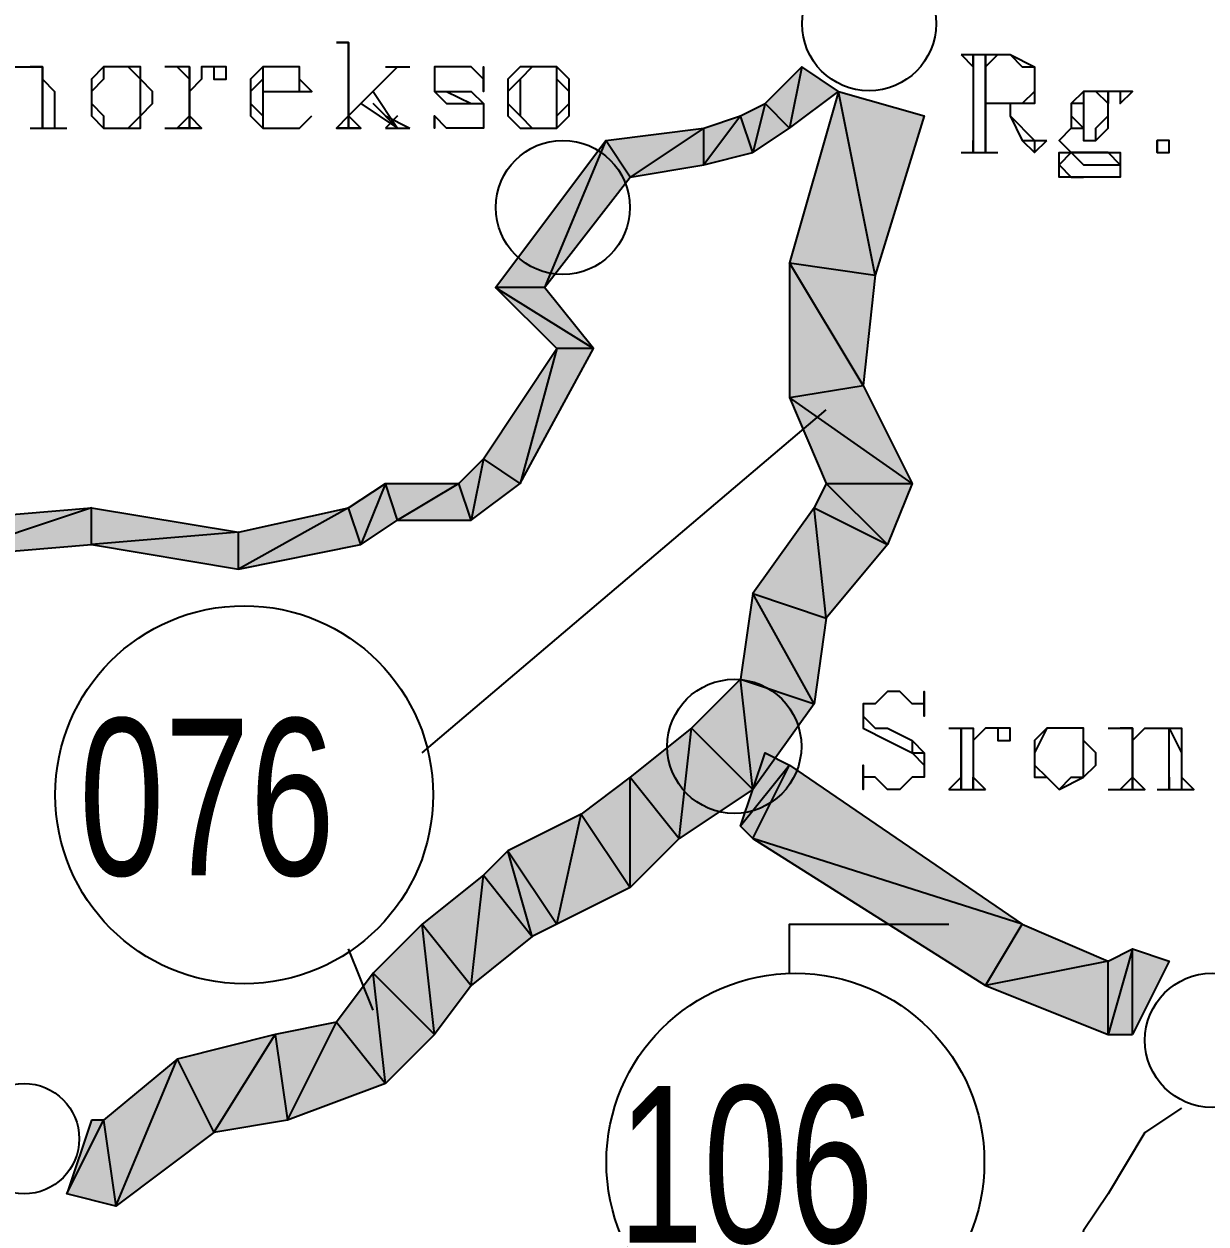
# Model space of a CAD drawing. Header units: millimetres. Extents: x 658 to 813, y 806 to 883.
# Drawn here: x 789.0178 to 789.3111, y 862.5044 to 862.8022 of the extents above; entities that cross this region are included whole.
import ezdxf

# ---------------------------------------------------------------- set-up
doc = ezdxf.new("R2010")
doc.units = ezdxf.units.MM
doc.header["$LTSCALE"] = 0.1
doc.linetypes.add('atContinuous2', pattern=[0])
for name, color, linetype in [('KLEKTOR1', 7, 'Continuous'), ('KLEKTOR2', 7, 'Continuous'), ('LINK NAS BARU', 7, 'Continuous'), ('SYMBOL', 7, 'Continuous'), ('TEXT', 8, 'Continuous'), ('zat_Mask_solid', 7, 'Continuous')]:
    doc.layers.add(name, color=color, linetype=linetype)
doc.styles.add('Style2', font='arial.ttf', dxfattribs={"height": 0.2})

msp = doc.modelspace()

# ---------------------------------------------------------------- hatches: boundary and pattern name
at = {"layer": 'KLEKTOR1'}
h = msp.add_hatch(color=7, dxfattribs=at)
h.paths.add_polyline_path([(789.2169, 862.68818), (789.23818, 862.68818), (789.20778, 862.70946)], flags=16)
h.paths.add_polyline_path([(789.23818, 862.68818), (789.20778, 862.70946), (789.22602, 862.7125)])
h = msp.add_hatch(color=7, dxfattribs=at)
h.paths.add_polyline_path([(789.2929, 862.55138), (789.2929, 862.57266), (789.28682, 862.55138)], flags=17)
h.paths.add_polyline_path([(789.2929, 862.57266), (789.28682, 862.55138), (789.28682, 862.56962)], flags=17)
msp.add_hatch(color=7, dxfattribs=at).paths.add_polyline_path([(789.2929, 862.55138), (789.2929, 862.57266), (789.30202, 862.56962)])
h = msp.add_hatch(color=7, dxfattribs=at)
h.paths.add_polyline_path([(789.0345, 862.5301), (789.02842, 862.51186), (789.03754, 862.5301)], flags=16)
h.paths.add_polyline_path([(789.02842, 862.51186), (789.03754, 862.5301), (789.04058, 862.50882)])
at = {"layer": 'KLEKTOR2'}
for points in [[(789.21082, 862.79154), (789.20778, 862.77634), (789.2017, 862.78242)], [(789.21994, 862.78546), (789.21082, 862.79154), (789.20778, 862.77634)], [(789.2017, 862.78242), (789.19866, 862.77026), (789.19562, 862.77938)], [(789.20778, 862.77634), (789.2017, 862.78242), (789.19866, 862.77026)]]:
    msp.add_hatch(color=7, dxfattribs=at).paths.add_polyline_path(points)
h = msp.add_hatch(color=7, dxfattribs=at)
h.paths.add_polyline_path([(789.19866, 862.77026), (789.19562, 862.77938), (789.1865, 862.76722)])
h.paths.add_polyline_path([(789.19562, 862.77938), (789.1865, 862.76722), (789.1865, 862.77634)], flags=17)
h = msp.add_hatch(color=7, dxfattribs=at)
h.paths.add_polyline_path([(789.1865, 862.76722), (789.1865, 862.77634), (789.16826, 862.76418)], flags=17)
h.paths.add_polyline_path([(789.1865, 862.77634), (789.16826, 862.76418), (789.16218, 862.7733)])
h = msp.add_hatch(color=7, dxfattribs=at)
h.paths.add_polyline_path([(789.14698, 862.73682), (789.13482, 862.73682), (789.15914, 862.72162)], flags=17)
h.paths.add_polyline_path([(789.13482, 862.73682), (789.15914, 862.72162), (789.15002, 862.72162)], flags=17)
h = msp.add_hatch(color=7, dxfattribs=at)
h.paths.add_polyline_path([(789.0345, 862.67298), (789.0345, 862.6821), (788.99801, 862.66994)], flags=17)
h.paths.add_polyline_path([(789.0345, 862.6821), (788.99801, 862.66994), (788.99801, 862.67906)], flags=17)
h = msp.add_hatch(color=7, dxfattribs=at)
h.paths.add_polyline_path([(789.10138, 862.67298), (789.09834, 862.6821), (789.07098, 862.6669)])
h.paths.add_polyline_path([(789.09834, 862.6821), (789.07098, 862.6669), (789.07098, 862.67602)], flags=17)
at = {"layer": 'zat_Mask_solid'}
for points in [[(789.20778, 862.7429), (789.22906, 862.73986), (789.21994, 862.78546)], [(789.22906, 862.73986), (789.21994, 862.78546), (789.24122, 862.77938)], [(789.16218, 862.7733), (789.14698, 862.73682), (789.13482, 862.73682)], [(789.16826, 862.76418), (789.16218, 862.7733), (789.14698, 862.73682)], [(789.20778, 862.70946), (789.22602, 862.7125), (789.20778, 862.7429)], [(789.22602, 862.7125), (789.20778, 862.7429), (789.22906, 862.73986)], [(789.15002, 862.72162), (789.1409, 862.68818), (789.13178, 862.69426)], [(789.15914, 862.72162), (789.15002, 862.72162), (789.1409, 862.68818)], [(789.13178, 862.69426), (789.12874, 862.67906), (789.1257, 862.68818)], [(789.1409, 862.68818), (789.13178, 862.69426), (789.12874, 862.67906)], [(789.10746, 862.68818), (789.10138, 862.67298), (789.09834, 862.6821)], [(789.1105, 862.67906), (789.10746, 862.68818), (789.10138, 862.67298)], [(789.1257, 862.68818), (789.1105, 862.67906), (789.10746, 862.68818)], [(789.12874, 862.67906), (789.1257, 862.68818), (789.1105, 862.67906)], [(789.21386, 862.6821), (789.2321, 862.67298), (789.2169, 862.68818)], [(789.2321, 862.67298), (789.2169, 862.68818), (789.23818, 862.68818)], [(789.07098, 862.67602), (789.0345, 862.67298), (789.0345, 862.6821)], [(789.19866, 862.66082), (789.2169, 862.65474), (789.21386, 862.6821)], [(789.2169, 862.65474), (789.21386, 862.6821), (789.2321, 862.67298)], [(789.07098, 862.6669), (789.07098, 862.67602), (789.0345, 862.67298)], [(789.19562, 862.63954), (789.21386, 862.63346), (789.19866, 862.66082)], [(789.21386, 862.63346), (789.19866, 862.66082), (789.2169, 862.65474)], [(789.18346, 862.62738), (789.19866, 862.61218), (789.19562, 862.63954)], [(789.19866, 862.61218), (789.19562, 862.63954), (789.21386, 862.63346)], [(789.16826, 862.61522), (789.18042, 862.60002), (789.18346, 862.62738)], [(789.18042, 862.60002), (789.18346, 862.62738), (789.19866, 862.61218)], [(789.20778, 862.61826), (789.19562, 862.60306), (789.2017, 862.6213)], [(789.19866, 862.60002), (789.20778, 862.61826), (789.19562, 862.60306)], [(789.26554, 862.57874), (789.19866, 862.60002), (789.20778, 862.61826)], [(789.1561, 862.6061), (789.16826, 862.58786), (789.16826, 862.61522)], [(789.16826, 862.58786), (789.16826, 862.61522), (789.18042, 862.60002)], [(789.13786, 862.59698), (789.15002, 862.57874), (789.1561, 862.6061)], [(789.15002, 862.57874), (789.1561, 862.6061), (789.16826, 862.58786)], [(789.25642, 862.56354), (789.26554, 862.57874), (789.19866, 862.60002)], [(789.13178, 862.5909), (789.14394, 862.5757), (789.13786, 862.59698)], [(789.14394, 862.5757), (789.13786, 862.59698), (789.15002, 862.57874)], [(789.11658, 862.57874), (789.12874, 862.56354), (789.13178, 862.5909)], [(789.12874, 862.56354), (789.13178, 862.5909), (789.14394, 862.5757)], [(789.10442, 862.56658), (789.11962, 862.55138), (789.11658, 862.57874)], [(789.11962, 862.55138), (789.11658, 862.57874), (789.12874, 862.56354)], [(789.28682, 862.56962), (789.25642, 862.56354), (789.26554, 862.57874)], [(789.28682, 862.55138), (789.28682, 862.56962), (789.25642, 862.56354)], [(789.0953, 862.55442), (789.10746, 862.53922), (789.10442, 862.56658)], [(789.10746, 862.53922), (789.10442, 862.56658), (789.11962, 862.55138)], [(789.0801, 862.55138), (789.08314, 862.5301), (789.0953, 862.55442)], [(789.08314, 862.5301), (789.0953, 862.55442), (789.10746, 862.53922)], [(789.05578, 862.5453), (789.0649, 862.52706), (789.0801, 862.55138)], [(789.0649, 862.52706), (789.0801, 862.55138), (789.08314, 862.5301)], [(789.03754, 862.5301), (789.04058, 862.50882), (789.05578, 862.5453)], [(789.04058, 862.50882), (789.05578, 862.5453), (789.0649, 862.52706)]]:
    msp.add_hatch(color=7, dxfattribs=at).paths.add_polyline_path(points)

# ---------------------------------------------------------------- linework, layer by layer
at = {"color": 7}
msp.add_lwpolyline([(789.30506, 862.53314), (789.29594, 862.52706), (789.28682, 862.51186), (789.28074, 862.50274), (789.27466, 862.48146), (789.26858, 862.47538), (789.2625, 862.4541), (789.2625, 862.45106), (789.2625, 862.43282), (789.25642, 862.41762), (789.24426, 862.39634), (789.23818, 862.38722), (789.22602, 862.38418), (789.19562, 862.3781), (789.18346, 862.37506), (789.17434, 862.37202), (789.16826, 862.36594), (789.1561, 862.3477), (789.14698, 862.3325), (789.13482, 862.31425), (789.1257, 862.30513), (789.1257, 862.29297)], dxfattribs=at)
at = {"layer": 'KLEKTOR1', "color": 7}
for points in [[(789.20778, 862.7429), (789.22906, 862.73986), (789.21994, 862.78546), (789.20778, 862.7429)], [(789.22906, 862.73986), (789.21994, 862.78546), (789.24122, 862.77938), (789.22906, 862.73986)], [(789.20778, 862.70946), (789.22602, 862.7125), (789.20778, 862.7429), (789.20778, 862.70946)], [(789.22602, 862.7125), (789.20778, 862.7429), (789.22906, 862.73986), (789.22602, 862.7125)], [(789.23818, 862.68818), (789.20778, 862.70946), (789.22602, 862.7125), (789.23818, 862.68818)], [(789.2169, 862.68818), (789.23818, 862.68818), (789.20778, 862.70946), (789.2169, 862.68818)], [(789.21386, 862.6821), (789.2321, 862.67298), (789.2169, 862.68818), (789.21386, 862.6821)], [(789.2321, 862.67298), (789.2169, 862.68818), (789.23818, 862.68818), (789.2321, 862.67298)], [(789.19866, 862.66082), (789.2169, 862.65474), (789.21386, 862.6821), (789.19866, 862.66082)], [(789.2169, 862.65474), (789.21386, 862.6821), (789.2321, 862.67298), (789.2169, 862.65474)], [(789.19562, 862.63954), (789.21386, 862.63346), (789.19866, 862.66082), (789.19562, 862.63954)], [(789.21386, 862.63346), (789.19866, 862.66082), (789.2169, 862.65474), (789.21386, 862.63346)], [(789.18346, 862.62738), (789.19866, 862.61218), (789.19562, 862.63954), (789.18346, 862.62738)], [(789.19866, 862.61218), (789.19562, 862.63954), (789.21386, 862.63346), (789.19866, 862.61218)], [(789.16826, 862.61522), (789.18042, 862.60002), (789.18346, 862.62738), (789.16826, 862.61522)], [(789.18042, 862.60002), (789.18346, 862.62738), (789.19866, 862.61218), (789.18042, 862.60002)], [(789.20778, 862.61826), (789.19562, 862.60306), (789.2017, 862.6213), (789.20778, 862.61826)], [(789.19866, 862.60002), (789.20778, 862.61826), (789.19562, 862.60306), (789.19866, 862.60002)], [(789.26554, 862.57874), (789.19866, 862.60002), (789.20778, 862.61826), (789.26554, 862.57874)], [(789.1561, 862.6061), (789.16826, 862.58786), (789.16826, 862.61522), (789.1561, 862.6061)], [(789.16826, 862.58786), (789.16826, 862.61522), (789.18042, 862.60002), (789.16826, 862.58786)], [(789.13786, 862.59698), (789.15002, 862.57874), (789.1561, 862.6061), (789.13786, 862.59698)], [(789.15002, 862.57874), (789.1561, 862.6061), (789.16826, 862.58786), (789.15002, 862.57874)], [(789.25642, 862.56354), (789.26554, 862.57874), (789.19866, 862.60002), (789.25642, 862.56354)], [(789.13178, 862.5909), (789.14394, 862.5757), (789.13786, 862.59698), (789.13178, 862.5909)], [(789.14394, 862.5757), (789.13786, 862.59698), (789.15002, 862.57874), (789.14394, 862.5757)], [(789.11658, 862.57874), (789.12874, 862.56354), (789.13178, 862.5909), (789.11658, 862.57874)], [(789.12874, 862.56354), (789.13178, 862.5909), (789.14394, 862.5757), (789.12874, 862.56354)], [(789.10442, 862.56658), (789.11962, 862.55138), (789.11658, 862.57874), (789.10442, 862.56658)], [(789.11962, 862.55138), (789.11658, 862.57874), (789.12874, 862.56354), (789.11962, 862.55138)], [(789.28682, 862.56962), (789.25642, 862.56354), (789.26554, 862.57874), (789.28682, 862.56962)], [(789.2929, 862.55138), (789.2929, 862.57266), (789.28682, 862.55138), (789.2929, 862.55138)], [(789.2929, 862.57266), (789.28682, 862.55138), (789.28682, 862.56962), (789.2929, 862.57266)], [(789.2929, 862.55138), (789.2929, 862.57266), (789.30202, 862.56962), (789.2929, 862.55138)], [(789.28682, 862.55138), (789.28682, 862.56962), (789.25642, 862.56354), (789.28682, 862.55138)], [(789.0953, 862.55442), (789.10746, 862.53922), (789.10442, 862.56658), (789.0953, 862.55442)], [(789.10746, 862.53922), (789.10442, 862.56658), (789.11962, 862.55138), (789.10746, 862.53922)], [(789.0801, 862.55138), (789.08314, 862.5301), (789.0953, 862.55442), (789.0801, 862.55138)], [(789.08314, 862.5301), (789.0953, 862.55442), (789.10746, 862.53922), (789.08314, 862.5301)], [(789.05578, 862.5453), (789.0649, 862.52706), (789.0801, 862.55138), (789.05578, 862.5453)], [(789.0649, 862.52706), (789.0801, 862.55138), (789.08314, 862.5301), (789.0649, 862.52706)], [(789.03754, 862.5301), (789.04058, 862.50882), (789.05578, 862.5453), (789.03754, 862.5301)], [(789.04058, 862.50882), (789.05578, 862.5453), (789.0649, 862.52706), (789.04058, 862.50882)], [(789.0345, 862.5301), (789.02842, 862.51186), (789.03754, 862.5301), (789.0345, 862.5301)], [(789.02842, 862.51186), (789.03754, 862.5301), (789.04058, 862.50882), (789.02842, 862.51186)]]:
    msp.add_lwpolyline(points, dxfattribs=at)
at = {"layer": 'KLEKTOR2', "color": 7}
for points in [[(789.21082, 862.79154), (789.20778, 862.77634), (789.2017, 862.78242), (789.21082, 862.79154)], [(789.21994, 862.78546), (789.21082, 862.79154), (789.20778, 862.77634), (789.21994, 862.78546)], [(789.2017, 862.78242), (789.19866, 862.77026), (789.19562, 862.77938), (789.2017, 862.78242)], [(789.20778, 862.77634), (789.2017, 862.78242), (789.19866, 862.77026), (789.20778, 862.77634)], [(789.19866, 862.77026), (789.19562, 862.77938), (789.1865, 862.76722), (789.19866, 862.77026)], [(789.19562, 862.77938), (789.1865, 862.76722), (789.1865, 862.77634), (789.19562, 862.77938)], [(789.1865, 862.77634), (789.16826, 862.76418), (789.16218, 862.7733), (789.1865, 862.77634)], [(789.1865, 862.76722), (789.1865, 862.77634), (789.16826, 862.76418), (789.1865, 862.76722)], [(789.16218, 862.7733), (789.14698, 862.73682), (789.13482, 862.73682), (789.16218, 862.7733)], [(789.16826, 862.76418), (789.16218, 862.7733), (789.14698, 862.73682), (789.16826, 862.76418)], [(789.14698, 862.73682), (789.13482, 862.73682), (789.15914, 862.72162), (789.14698, 862.73682)], [(789.13482, 862.73682), (789.15914, 862.72162), (789.15002, 862.72162), (789.13482, 862.73682)], [(789.15002, 862.72162), (789.1409, 862.68818), (789.13178, 862.69426), (789.15002, 862.72162)], [(789.15914, 862.72162), (789.15002, 862.72162), (789.1409, 862.68818), (789.15914, 862.72162)], [(789.13178, 862.69426), (789.12874, 862.67906), (789.1257, 862.68818), (789.13178, 862.69426)], [(789.1409, 862.68818), (789.13178, 862.69426), (789.12874, 862.67906), (789.1409, 862.68818)], [(789.10746, 862.68818), (789.10138, 862.67298), (789.09834, 862.6821), (789.10746, 862.68818)], [(789.1105, 862.67906), (789.10746, 862.68818), (789.10138, 862.67298), (789.1105, 862.67906)], [(789.1257, 862.68818), (789.1105, 862.67906), (789.10746, 862.68818), (789.1257, 862.68818)], [(789.12874, 862.67906), (789.1257, 862.68818), (789.1105, 862.67906), (789.12874, 862.67906)], [(789.0345, 862.67298), (789.0345, 862.6821), (788.99801, 862.66994), (789.0345, 862.67298)], [(789.0345, 862.6821), (788.99801, 862.66994), (788.99801, 862.67906), (789.0345, 862.6821)], [(789.07098, 862.67602), (789.0345, 862.67298), (789.0345, 862.6821), (789.07098, 862.67602)], [(789.10138, 862.67298), (789.09834, 862.6821), (789.07098, 862.6669), (789.10138, 862.67298)], [(789.09834, 862.6821), (789.07098, 862.6669), (789.07098, 862.67602), (789.09834, 862.6821)], [(789.07098, 862.6669), (789.07098, 862.67602), (789.0345, 862.67298), (789.07098, 862.6669)]]:
    msp.add_lwpolyline(points, dxfattribs=at)
at = {"layer": 'LINK NAS BARU', "color": 7}
for points in [[(789.11658, 862.6213), (789.2169, 862.70642)], [(789.20778, 862.56658), (789.20778, 862.57874), (789.2473, 862.57874)], [(789.10442, 862.55746), (789.09834, 862.57266)]]:
    msp.add_lwpolyline(points, dxfattribs=at)
at = {"layer": 'LINK NAS BARU', "color": 7, "linetype": 'atContinuous2'}
for centre in [(789.07242, 862.61088), (789.20922, 862.51968)]:
    msp.add_circle(centre, 0.0469, dxfattribs=at)
at = {"layer": 'SYMBOL', "color": 7, "linetype": 'atContinuous2'}
for centre, radius in [((789.22751, 862.80226), 0.01664), ((789.15151, 862.75666), 0.01664), ((789.19407, 862.6229), 0.01664), ((789.31263, 862.54994), 0.01664), ((789.01778, 862.52552), 0.0137)]:
    msp.add_circle(centre, radius, dxfattribs=at)
at = {"layer": 'TEXT', "color": 7}
for points in [[(789.09834, 862.77634), (789.09834, 862.79762), (789.09834, 862.77634), (789.09834, 862.79762), (789.0953, 862.79762)], [(789.0953, 862.79762), (789.09834, 862.79762), (789.0953, 862.79762)], [(789.25034, 862.79458), (789.2625, 862.79458), (789.26858, 862.79154), (789.26858, 862.7885), (789.26858, 862.78546), (789.26858, 862.78242), (789.2625, 862.78242), (789.25642, 862.78242)], [(789.25034, 862.79458), (789.25338, 862.79154), (789.25338, 862.79458)], [(789.25338, 862.79458), (789.25338, 862.77026)], [(789.25642, 862.79154), (789.25642, 862.77026), (789.25642, 862.79458)], [(789.25642, 862.79458), (789.25642, 862.79154), (789.25946, 862.79458)], [(789.2625, 862.79458), (789.26554, 862.79154), (789.26858, 862.79154), (789.26858, 862.78546), (789.26554, 862.78242), (789.2625, 862.78242), (789.25946, 862.78242)], [(789.01321, 862.78546), (789.01321, 862.7885), (789.01321, 862.79154), (789.01626, 862.79154), (789.0193, 862.79154), (789.02234, 862.79154), (789.02234, 862.7885), (789.02538, 862.78546), (789.02538, 862.77634)], [(789.02234, 862.7885), (789.02234, 862.78546), (789.02234, 862.77634), (789.02234, 862.78546), (789.02234, 862.79154), (789.0193, 862.79154)], [(789.04058, 862.79154), (789.03754, 862.79154), (789.0345, 862.7885), (789.0345, 862.78546), (789.0345, 862.78242), (789.0345, 862.77938), (789.03754, 862.77634), (789.04058, 862.77634), (789.04666, 862.77634), (789.04666, 862.77938), (789.0497, 862.78242), (789.0497, 862.78546), (789.04666, 862.7885), (789.04666, 862.79154), (789.04058, 862.79154)], [(789.04058, 862.79154), (789.03754, 862.79154), (789.03754, 862.7885), (789.0345, 862.78546), (789.0345, 862.78242), (789.03754, 862.77938), (789.03754, 862.77634), (789.04058, 862.77634), (789.04362, 862.77634), (789.04666, 862.77938), (789.04666, 862.78242), (789.04666, 862.78546), (789.04666, 862.7885), (789.04362, 862.79154), (789.04058, 862.79154)], [(789.05882, 862.77634), (789.05882, 862.79154), (789.05882, 862.77634), (789.05882, 862.79154), (789.05274, 862.79154)], [(789.05882, 862.79154), (789.05578, 862.79154), (789.05882, 862.7885)], [(789.06794, 862.7885), (789.06794, 862.79154), (789.0649, 862.79154), (789.0649, 862.7885), (789.06794, 862.7885), (789.06794, 862.79154), (789.0649, 862.79154), (789.06186, 862.79154), (789.06186, 862.7885), (789.05882, 862.78546)], [(789.07706, 862.78546), (789.08922, 862.78546), (789.08618, 862.7885), (789.08618, 862.79154), (789.08314, 862.79154), (789.0801, 862.79154), (789.07706, 862.79154), (789.07402, 862.7885), (789.07402, 862.78546), (789.07402, 862.78242), (789.07402, 862.77938), (789.07706, 862.77634), (789.0801, 862.77634), (789.08314, 862.77634), (789.08618, 862.77634), (789.08922, 862.77938)], [(789.0801, 862.79154), (789.07706, 862.79154), (789.07706, 862.7885), (789.07706, 862.78546), (789.07706, 862.78242), (789.07706, 862.77938), (789.07706, 862.77634), (789.0801, 862.77634)], [(789.08618, 862.78546), (789.08618, 862.7885), (789.08618, 862.79154), (789.08314, 862.79154)], [(789.1105, 862.79154), (789.09834, 862.77938)], [(789.10746, 862.79154), (789.11354, 862.79154)], [(789.10746, 862.79154), (789.1105, 862.79154), (789.11354, 862.79154)], [(789.13178, 862.7885), (789.13178, 862.79154), (789.13178, 862.78546), (789.13178, 862.7885), (789.12874, 862.79154), (789.1257, 862.79154), (789.12266, 862.79154), (789.11962, 862.79154), (789.11962, 862.7885), (789.11962, 862.78546), (789.12266, 862.78242), (789.12874, 862.78242), (789.13178, 862.78242), (789.13178, 862.77938)], [(789.11962, 862.79154), (789.11962, 862.78546), (789.12266, 862.78546), (789.12874, 862.78242), (789.13178, 862.78242), (789.13178, 862.77634)], [(789.14394, 862.79154), (789.1409, 862.79154), (789.13786, 862.7885), (789.13786, 862.78546), (789.13786, 862.78242), (789.13786, 862.77938), (789.1409, 862.77634), (789.14394, 862.77634), (789.14698, 862.77634), (789.15002, 862.77634), (789.15306, 862.77938), (789.15306, 862.78242), (789.15306, 862.78546), (789.15306, 862.7885), (789.15002, 862.79154), (789.14698, 862.79154), (789.14394, 862.79154)], [(789.14394, 862.79154), (789.1409, 862.7885), (789.1409, 862.78546), (789.1409, 862.78242), (789.1409, 862.77938), (789.14394, 862.77634)], [(789.14698, 862.77634), (789.15002, 862.77634), (789.15002, 862.77938), (789.15002, 862.78242), (789.15002, 862.78546), (789.15002, 862.7885), (789.15002, 862.79154), (789.14698, 862.79154)], [(789.26858, 862.79154), (789.26858, 862.7885), (789.26858, 862.78546)], [(789.0345, 862.7885), (789.0345, 862.78546), (789.0345, 862.78242), (789.0345, 862.77938)], [(789.04666, 862.77938), (789.04666, 862.78242), (789.04666, 862.78546), (789.04666, 862.7885)], [(789.07706, 862.7885), (789.07402, 862.78546), (789.07402, 862.78242), (789.07706, 862.77938)], [(789.08618, 862.78546), (789.08618, 862.7885)], [(789.11962, 862.7885), (789.11962, 862.78546), (789.12266, 862.78546), (789.12874, 862.78546), (789.13178, 862.78242), (789.13178, 862.77938), (789.13178, 862.77634), (789.12874, 862.77634), (789.12266, 862.77634), (789.11962, 862.77938), (789.11962, 862.77634), (789.11962, 862.77938)], [(789.1409, 862.7885), (789.13786, 862.78546), (789.13786, 862.78242), (789.1409, 862.77938)], [(789.15002, 862.77938), (789.15306, 862.78242), (789.15306, 862.78546), (789.15002, 862.7885)], [(789.10442, 862.78546), (789.1105, 862.77634), (789.10442, 862.78242)], [(789.28074, 862.78546), (789.2777, 862.78242), (789.2777, 862.77938), (789.2777, 862.77634), (789.28074, 862.77634), (789.28074, 862.7733), (789.28378, 862.7733), (789.28682, 862.77634), (789.28682, 862.77938), (789.28682, 862.78242), (789.28682, 862.78546), (789.28378, 862.78546), (789.28074, 862.78546)], [(789.28074, 862.78546), (789.28074, 862.78242), (789.28074, 862.77938), (789.28074, 862.77634), (789.28074, 862.7733)], [(789.28378, 862.7733), (789.28378, 862.77634), (789.28682, 862.77938), (789.28682, 862.78242), (789.28378, 862.78546)], [(789.28986, 862.78546), (789.28986, 862.78242), (789.2929, 862.78546), (789.28986, 862.78546), (789.28682, 862.78546), (789.28682, 862.78242)], [(789.10138, 862.78242), (789.1105, 862.77634)], [(789.2625, 862.78242), (789.2625, 862.77938), (789.26554, 862.7733), (789.26858, 862.77026), (789.27162, 862.7733)], [(789.2625, 862.78242), (789.2625, 862.77938), (789.26858, 862.7733), (789.27162, 862.7733)], [(789.28074, 862.78242), (789.2777, 862.78242), (789.2777, 862.77938), (789.28074, 862.77634)], [(789.28682, 862.77634), (789.28682, 862.77938), (789.28682, 862.78242)], [(789.0193, 862.77634), (789.02234, 862.77634), (789.02234, 862.77938)], [(789.02538, 862.77938), (789.02538, 862.77634)], [(789.05882, 862.77634), (789.05578, 862.77634), (789.05882, 862.77938), (789.06186, 862.77634), (789.05882, 862.77634)], [(789.09834, 862.77634), (789.0953, 862.77634), (789.09834, 862.77938), (789.10138, 862.77634), (789.09834, 862.77634)], [(789.1105, 862.77938), (789.10746, 862.77634)], [(789.10746, 862.77938), (789.11354, 862.77634)], [(789.0193, 862.77634), (789.02842, 862.77634)], [(789.05274, 862.77634), (789.06186, 862.77634)], [(789.0953, 862.77634), (789.10138, 862.77634)], [(789.10746, 862.77634), (789.11354, 862.77634)], [(789.2777, 862.77634), (789.27466, 862.7733), (789.2777, 862.77026), (789.28074, 862.76722), (789.28682, 862.76722), (789.28986, 862.76722), (789.28682, 862.77026), (789.28074, 862.77026), (789.2777, 862.77026)], [(789.25034, 862.77026), (789.25338, 862.77026), (789.25338, 862.7733)], [(789.25642, 862.7733), (789.25642, 862.77026), (789.25946, 862.77026)], [(789.26554, 862.7733), (789.26858, 862.7733), (789.26858, 862.77026)], [(789.27466, 862.7733), (789.2777, 862.77026), (789.28074, 862.77026), (789.28682, 862.77026), (789.28986, 862.77026), (789.28986, 862.76722), (789.28986, 862.76418), (789.28682, 862.76418), (789.28074, 862.76418), (789.27466, 862.76418), (789.27466, 862.76722), (789.27466, 862.77026), (789.28074, 862.77026), (789.2777, 862.77026), (789.27466, 862.76722), (789.2777, 862.76418), (789.28074, 862.76418)], [(789.29898, 862.7733), (789.29898, 862.77026), (789.30202, 862.77026), (789.30202, 862.7733), (789.29898, 862.7733), (789.29898, 862.77026), (789.29898, 862.7733)], [(789.25034, 862.77026), (789.25946, 862.77026)], [(789.24122, 862.63346), (789.24122, 862.6365), (789.24122, 862.63042), (789.24122, 862.63346), (789.23818, 862.63346), (789.23514, 862.6365), (789.2321, 862.6365), (789.22906, 862.63346), (789.22602, 862.63346), (789.22602, 862.63042), (789.22602, 862.62738), (789.2321, 862.62434), (789.23818, 862.6213), (789.24122, 862.61826), (789.24122, 862.61522), (789.23818, 862.61522)], [(789.22906, 862.63346), (789.22602, 862.63346), (789.22602, 862.63042), (789.22906, 862.62738), (789.2321, 862.62738), (789.23818, 862.62434), (789.24122, 862.6213), (789.24122, 862.61826), (789.24122, 862.61522), (789.23818, 862.61522), (789.23514, 862.61218), (789.2321, 862.61218), (789.22906, 862.61522), (789.22602, 862.61522), (789.22602, 862.61826), (789.22602, 862.61218), (789.22602, 862.61522)], [(789.22602, 862.63042), (789.22906, 862.62738), (789.2321, 862.62738), (789.23818, 862.62434), (789.23818, 862.6213), (789.24122, 862.6213)], [(789.2473, 862.62738), (789.25338, 862.62738), (789.25338, 862.61218)], [(789.2473, 862.62738), (789.25034, 862.62738)], [(789.25034, 862.61218), (789.25034, 862.62738), (789.25034, 862.61522)], [(789.25946, 862.62738), (789.25946, 862.62434), (789.2625, 862.62434), (789.2625, 862.62738), (789.25946, 862.62738), (789.25642, 862.62738), (789.25338, 862.62434), (789.25338, 862.6213)], [(789.27466, 862.62738), (789.27162, 862.62738), (789.26858, 862.62434), (789.26858, 862.6213), (789.26858, 862.61826), (789.26858, 862.61522), (789.27162, 862.61522), (789.27466, 862.61218), (789.28074, 862.61522), (789.28378, 862.61826), (789.28378, 862.6213), (789.28074, 862.62434), (789.28074, 862.62738), (789.27466, 862.62738)], [(789.27466, 862.62738), (789.27162, 862.62738), (789.26858, 862.6213), (789.26858, 862.61826), (789.27162, 862.61522), (789.27466, 862.61218), (789.2777, 862.61522), (789.28074, 862.61522), (789.28074, 862.61826), (789.28074, 862.6213), (789.28074, 862.62738), (789.2777, 862.62738), (789.27466, 862.62738)], [(789.28682, 862.62738), (789.2929, 862.62738), (789.2929, 862.61218), (789.2929, 862.62738), (789.2929, 862.61522)], [(789.28986, 862.62738), (789.2929, 862.62738), (789.28986, 862.62738)], [(789.2929, 862.62434), (789.29594, 862.62738), (789.29898, 862.62738), (789.30202, 862.62738), (789.30506, 862.62738), (789.30506, 862.6213), (789.30506, 862.61218)], [(789.30202, 862.61218), (789.30202, 862.62434), (789.30202, 862.62738), (789.30506, 862.6213), (789.30506, 862.61522)], [(789.26858, 862.62434), (789.26858, 862.6213), (789.26858, 862.61826), (789.26858, 862.61522)], [(789.28074, 862.61522), (789.28074, 862.61826), (789.28074, 862.6213), (789.28074, 862.62434)], [(789.2473, 862.61218), (789.25034, 862.61522), (789.25034, 862.61218)], [(789.25338, 862.61218), (789.25338, 862.61522), (789.25642, 862.61218)], [(789.2929, 862.61522), (789.28986, 862.61218), (789.2929, 862.61522), (789.29594, 862.61218), (789.2929, 862.61522)], [(789.30202, 862.61522), (789.30202, 862.61218), (789.30202, 862.61522)], [(789.30506, 862.61522), (789.3081, 862.61218), (789.30506, 862.61522)], [(789.2473, 862.61218), (789.25642, 862.61218)], [(789.28682, 862.61218), (789.29594, 862.61218)], [(789.29898, 862.61218), (789.3081, 862.61218)]]:
    msp.add_lwpolyline(points, dxfattribs=at)

# ---------------------------------------------------------------- texts
at = {"layer": 'LINK NAS BARU', "color": 7, "style": 'Style2', "width": 0.7}
for s, p in [('076', (789.03146, 862.5909)), ('106', (789.16522, 862.4997))]:
    msp.add_text(s, height=0.038913, rotation=0.0006, dxfattribs=at).set_placement(p)

doc.saveas('drawing.dxf')
